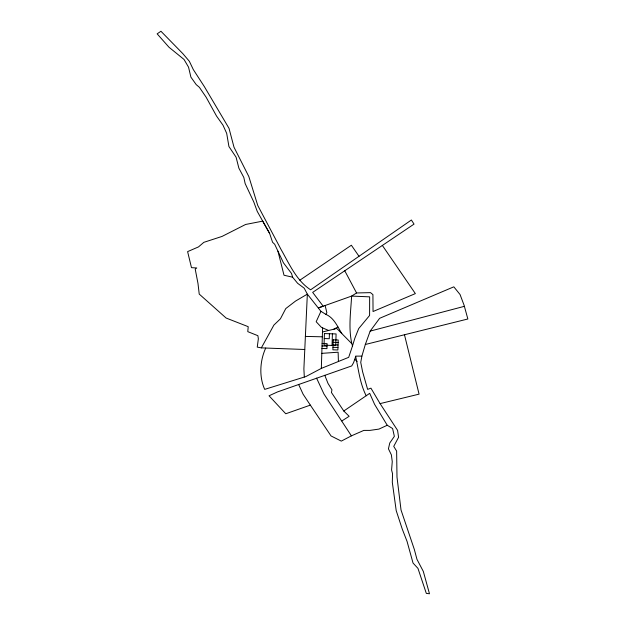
<?xml version="1.0" encoding="UTF-8"?>
<svg xmlns="http://www.w3.org/2000/svg" width="625" height="625" viewBox="0 0 625 625"><rect width="100%" height="100%" fill="white"/><g stroke="black" fill="none" stroke-linecap="round" stroke-linejoin="round"><path stroke-width="0.94" d="M365.32 344.492L467.852 318.992L464.094 305.258L460.039 294.5L453.82 286.828L379.625 318.312L370.172 331.109L365.32 344.492L361.891 356.117L355.594 356.117C358.531 369.359 359.852 383.336 366.188 395.75L343.789 411.008L331.453 392.516L331.945 389.82L328.023 383.453L324.789 375.297M265.727 348.047C259.914 360.695 258.93 376.633 264.703 389.375L305.867 376.57L321.328 368.398L322.609 327.883L321.281 327.203L316.172 321.727L320.938 311.336L307.344 294.141L304.188 288.172L297.625 283.305L292.602 277.188L291.523 273.461L283.453 262.852L274.68 244.258L272.586 242.297L269.609 233.391L262.711 221.125L245.609 224.469L222.047 236.422L203.836 242.336L198.484 246.914L187.609 251.617L191.484 267.664L196.773 267.969L195.203 269.055L197.977 283.414L199.227 294.086L226.117 318.039L248.219 326.68L247.773 331.648L257.883 335.688L258.359 338.781L257.25 347.117L261.352 347.883L304.75 349.492M329.414 333.727L329.258 338.719L324.266 338.555M332.039 345.43L332.414 333.828M321.328 368.398L348.688 357.336L352.469 346.047C348.039 329.992 350.695 312.734 351.633 296.078L356.57 292.961L370.516 292.633L372.922 294.625L373.047 311.523L415.359 293.602L382.297 245.344M361.891 356.117L360.742 362.391L362.609 371.805L367.633 389.383L370.93 388.156L380.078 403.609L397.578 430.352L398.578 437.297L393.734 446.383L396.633 451.078L396.992 477.078L401.023 509.977L414.336 549.469L416.953 559.305L423.32 571.414L429.477 593.75L426.32 593.398L417.961 568.375L413.039 563.047L407.055 541.406L402.227 529L396.203 510.602L392.305 482.312L392.555 473.742L391.586 469.992L392.258 461.602L391.375 454.859L388.438 448.82L389.766 443.008L394.359 436.359L392.602 428.516L387.242 425.258L374.602 404.375L369.695 393.32L366.188 395.75M352.469 346.047L354.789 338.367L358.719 328.562L369.594 315.469L369.656 296.852L351.633 296.078L318.508 307.867L323.18 306.195L312.664 292.383L414.039 224.109L411.391 220.008L310.609 289.805C296.328 280.508 289.312 263.891 281.117 249.586L257.75 205.461L248.836 176.562L234 147.219L229.031 128.367L204.32 86.562L193.336 69.625L189.352 61.289L182.898 53.711L160.945 31.25L157.148 33.844L169 47.242L184.016 59.445L188.547 67.172L190.898 77.133L196.219 84.625L199.383 87.312L206.094 97.148L216.555 116.086L223.039 125.25L226.68 133.352L228.93 146.523L236.078 157.18L238.875 168.156L243.812 177.438L245.156 183.578L253.781 201.977L257.25 211.414L269.609 233.391M355.695 356.469L353.578 362.672L351.727 365.922L277.406 391.961L269.039 395.789L285.758 413.766L310.344 405.125L331.047 435.945L341.297 441.109L351.398 435.852L363.828 430.406L369.93 430.391L378.953 429.094L387.242 425.258M341.805 333.555C337.453 326.5 334.07 317.898 325.93 314.398L326.852 312.664L325.125 305.508M261.352 347.883L273.891 325.086L280.422 318.82L285.781 308.57L295.531 301.078L307.344 294.141L303.883 368.93L304.32 377.062M299.82 280.211L351.359 245.234L359.008 256.281M341.883 420.945L349.148 416.305L343.789 411.008M333.883 329.18L337.875 326.961M370.172 331.109L464.383 306.328M322.477 331.992L336.766 328.469L351.312 343.148M380.078 403.609L419.07 394.141L404.469 334.75M321.789 353.359L338.125 352.203L338.422 361.492M305.344 336.406L322.32 336.812M333.133 342.328L338.125 342.484M322.109 343.484L327.094 343.648L326.938 348.641L321.945 348.477M333.055 344.82L338.047 344.984M322.023 345.977L327.016 346.141M332.977 347.32L337.969 347.477M292.602 277.188L284.008 275.242L277.953 251.188M322.609 327.883L328.625 330.477M320.938 311.336L325.93 314.398M354.695 359.391L357.148 361.336M310.344 405.125L303.086 394.188L298.758 384.719M351.398 435.852L323.977 394.031L316.594 378.148M344.633 270.531L356.57 292.961M324.422 333.57L324.047 345.172L335.719 345.547L336.094 333.945L324.422 333.57M333.219 339.828L332.891 349.812L337.883 349.977L338.211 339.992L333.219 339.828"/></g></svg>
